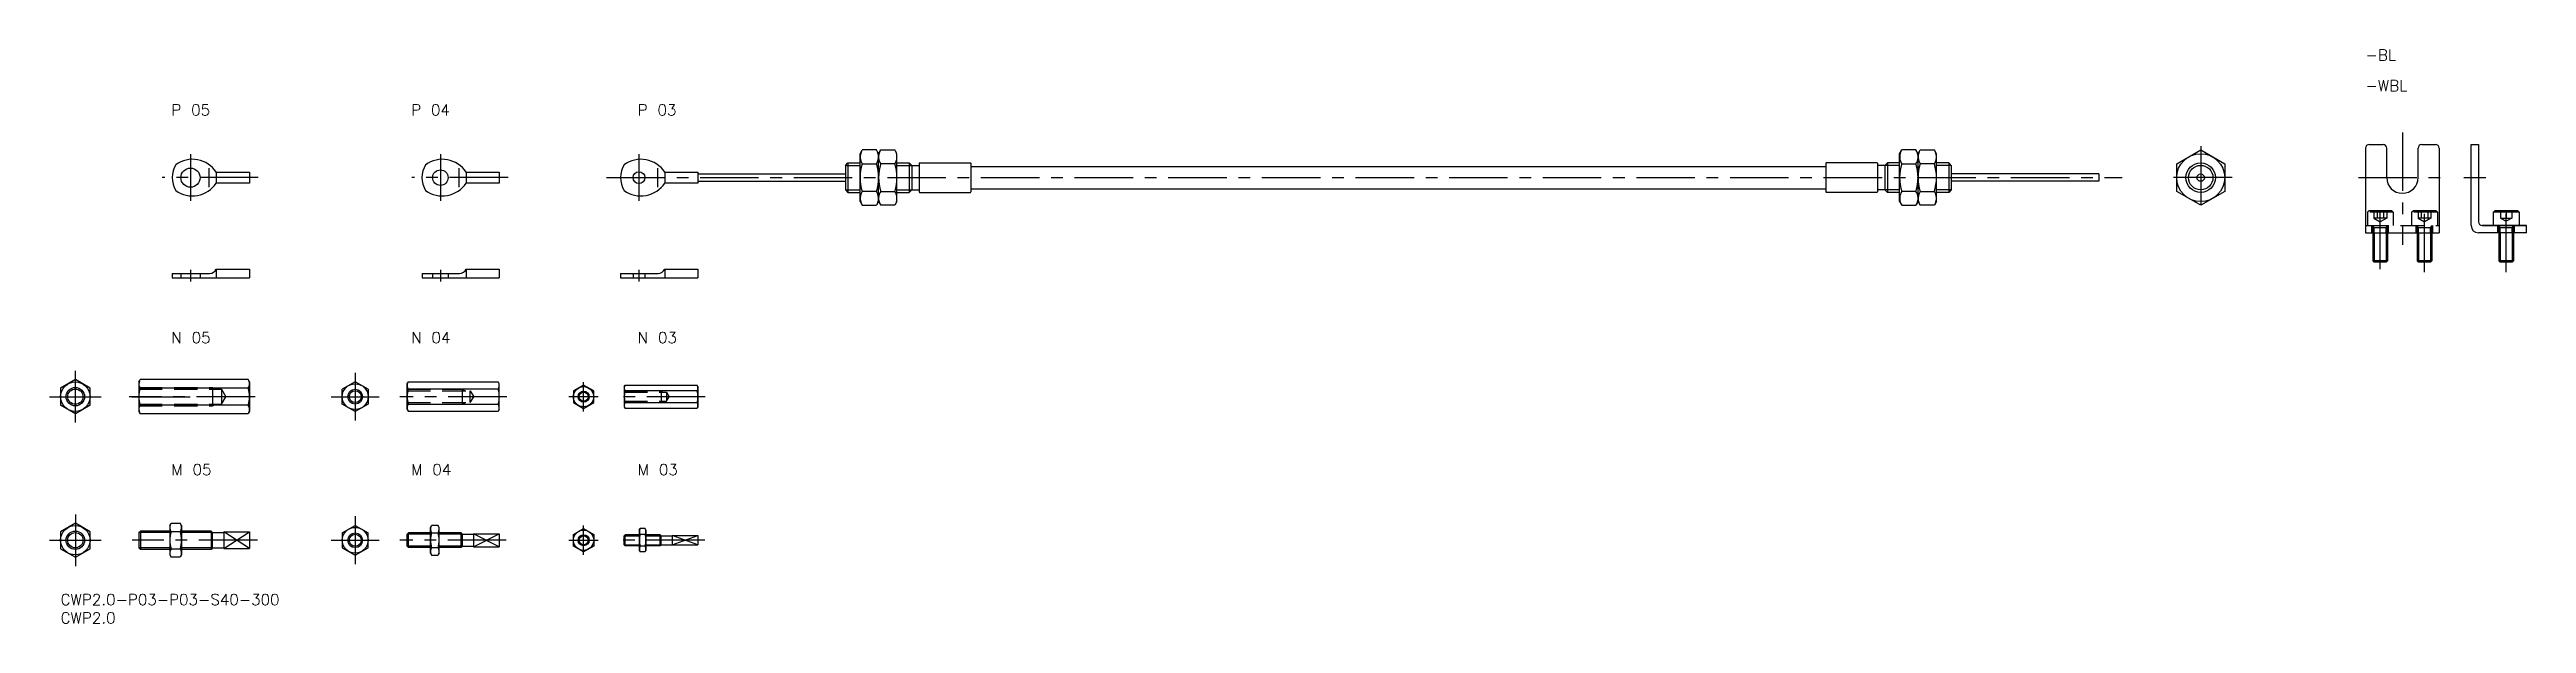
# Model space of a CAD drawing. Extents: x -3 to 669, y -8 to 148.
import ezdxf

# ---------------------------------------------------------------- set-up
doc = ezdxf.new("R2010")
doc.units = 0
doc.header["$LTSCALE"] = 0.5
doc.linetypes.add('CENTER', pattern=[50.8, 31.75, -6.35, 6.35, -6.35])
doc.linetypes.add('DASHED', pattern=[19.05, 12.7, -6.35])
for name, color, linetype in [('MSM_CENTER', 1, 'CENTER'), ('MSM_CONTINUOUS', 7, 'CONTINUOUS'), ('MSM_DASHED', 4, 'DASHED'), ('MSM_NARROW', 5, 'CONTINUOUS'), ('MSM_PART_NUMBER', 7, 'CONTINUOUS')]:
    doc.layers.add(name, color=color, linetype=linetype)
doc.styles.get("Standard").update_dxf_attribs({"font": 'txt.shx', "height": 3, "bigfont": 'bigfont.shx'})

# ---------------------------------------------------------------- blocks, each defined once
blk = doc.blocks.new('*U88')
at = {"layer": 'MSM_PART_NUMBER'}
blk.add_text('CWP2.0-P03-P03-S40-300', height=3, dxfattribs=at).set_placement((0, -3))
blk = doc.blocks.new('*U89')
at = {"layer": 'MSM_PART_NUMBER'}
blk.add_text('CWP2.0', height=3, dxfattribs=at).set_placement((0, -8))
blk = doc.blocks.new('*U91')
at = {"layer": 'MSM_PART_NUMBER'}
blk.add_text('P 04', height=3, dxfattribs=at).set_placement((95.1, 129.97))
blk = doc.blocks.new('*U92')
at = {"layer": 'MSM_PART_NUMBER'}
blk.add_text('P 05', height=3, dxfattribs=at).set_placement((30.04, 129.97))
blk = doc.blocks.new('*U93')
at = {"layer": 'MSM_PART_NUMBER'}
blk.add_text('P 03', height=3, dxfattribs=at).set_placement((156.55, 129.97))
blk = doc.blocks.new('*U94')
at = {"layer": 'MSM_PART_NUMBER'}
blk.add_text('N 04', height=3, dxfattribs=at).set_placement((95.1, 68.15))
blk = doc.blocks.new('*U95')
at = {"layer": 'MSM_PART_NUMBER'}
blk.add_text('N 05', height=3, dxfattribs=at).set_placement((30.04, 68.15))
blk = doc.blocks.new('*U96')
at = {"layer": 'MSM_PART_NUMBER'}
blk.add_text('N 03', height=3, dxfattribs=at).set_placement((156.55, 68.15))
blk = doc.blocks.new('*U97')
at = {"layer": 'MSM_PART_NUMBER'}
blk.add_text('M 04', height=3, dxfattribs=at).set_placement((95.1, 32.29))
blk = doc.blocks.new('*U98')
at = {"layer": 'MSM_PART_NUMBER'}
blk.add_text('M 05', height=3, dxfattribs=at).set_placement((30.04, 32.29))
blk = doc.blocks.new('*U99')
at = {"layer": 'MSM_PART_NUMBER'}
blk.add_text('M 03', height=3, dxfattribs=at).set_placement((156.55, 32.29))

msp = doc.modelspace()

# ---------------------------------------------------------------- linework, layer by layer
at = {"layer": 'MSM_CENTER'}
for p, q in [((580.58, 121.6), (580.58, 104.6)), ((635.29, 125.36), (635.29, 94.85)), ((35.24, 119.43), (35.24, 106.77)), ((103.02, 119.43), (103.02, 106.77)), ((156.9, 119.43), (156.9, 106.77)), ((53.64, 113.1), (27.53, 113.1)), ((121.42, 113.1), (95.31, 113.1)), ((148.09, 113.1), (559.26, 113.1)), ((589.08, 113.1), (572.08, 113.1)), ((623.35, 113.1), (647.24, 113.1)), ((651.95, 113.1), (657.95, 113.1)), ((629.29, 88.25), (629.29, 104.98)), ((641.29, 87.42), (641.29, 104.98)), ((663.45, 87.42), (663.45, 104.98)), ((35.24, 88.06), (35.24, 84.89)), ((103.02, 88.06), (103.02, 84.89)), ((156.9, 88.06), (156.9, 84.89)), ((4, 46.61), (4, 60.61)), ((79.92, 60.11), (79.92, 47.11)), ((141.88, 49.62), (141.88, 57.57)), ((-3, 53.61), (11, 53.61)), ((52.77, 53.61), (18.58, 53.61)), ((19.29, 53.61), (36.88, 53.61)), ((73.42, 53.61), (86.42, 53.61)), ((121.02, 53.61), (92.02, 53.61)), ((145.85, 53.59), (137.91, 53.59)), ((174.9, 53.59), (150.9, 53.59)), ((4, 21.62), (4, 7.62)), ((79.92, 21.12), (79.92, 8.12)), ((-3, 14.62), (11, 14.62)), ((53.38, 14.62), (19.39, 14.62)), ((73.42, 14.62), (86.42, 14.62)), ((120.92, 14.62), (92.02, 14.62)), ((137.91, 14.62), (145.85, 14.62)), ((141.88, 10.65), (141.88, 18.59)), ((174.8, 14.62), (150.92, 14.62))]:
    msp.add_line(p, q, dxfattribs=at)
at = {"layer": 'MSM_CONTINUOUS'}
for p, q in [((625.29, 121.1), (625.29, 98.1)), ((626.29, 122.1), (630.04, 122.1)), ((631.04, 113.1), (631.04, 121.1)), ((639.54, 113.1), (639.54, 121.1)), ((640.54, 122.1), (644.29, 122.1)), ((645.29, 121.1), (645.29, 98.1)), ((653.95, 100.1), (653.95, 122.1)), ((653.95, 122.1), (655.95, 122.1)), ((655.95, 122.1), (655.95, 101.1)), ((42.24, 114.6), (42.24, 111.6)), ((42.24, 114.6), (51.24, 114.6)), ((51.24, 114.6), (51.24, 111.6)), ((110.02, 114.6), (110.02, 111.6)), ((110.02, 114.6), (119.02, 114.6)), ((119.02, 114.6), (119.02, 111.6)), ((163.9, 114.6), (163.9, 111.6)), ((163.9, 114.6), (172.9, 114.6)), ((172.9, 114.6), (172.9, 111.6)), ((212.9, 116.43), (213.58, 117.1)), ((212.9, 116.43), (212.9, 109.78)), ((213.58, 117.1), (216.9, 117.1)), ((213.58, 117.1), (213.58, 109.1)), ((216.9, 119.6), (217.48, 120.61)), ((216.9, 106.6), (216.9, 119.6)), ((221.32, 120.61), (217.48, 120.61)), ((217.48, 116.86), (221.32, 116.86)), ((221.9, 119.6), (221.32, 120.61)), ((221.9, 119.6), (222.48, 120.61)), ((221.9, 106.6), (221.9, 119.6)), ((222.48, 120.61), (226.32, 120.61)), ((226.32, 116.86), (222.48, 116.86)), ((226.9, 119.6), (226.32, 120.61)), ((226.9, 106.6), (226.9, 119.6)), ((226.9, 117.1), (230.23, 117.1)), ((230.9, 116.43), (230.23, 117.1)), ((230.23, 117.1), (230.23, 109.1)), ((230.9, 116.43), (232.9, 116.43)), ((230.9, 116.43), (230.9, 109.78)), ((232.9, 117), (233.01, 117.1)), ((232.9, 117), (232.9, 109.2)), ((233.01, 117.1), (246.81, 117.1)), ((246.81, 117.1), (246.91, 117)), ((246.91, 117), (246.91, 109.2)), ((246.91, 116.1), (478.9, 116.1)), ((479, 117.1), (478.9, 117)), ((478.9, 117), (478.9, 109.2)), ((492.8, 117.1), (479, 117.1)), ((492.9, 117), (492.8, 117.1)), ((492.9, 117), (492.9, 109.2)), ((494.9, 116.43), (492.9, 116.43)), ((494.9, 116.43), (495.58, 117.1)), ((494.9, 116.43), (494.9, 109.78)), ((498.9, 117.1), (495.58, 117.1)), ((495.58, 117.1), (495.58, 109.1)), ((498.9, 119.6), (499.48, 120.61)), ((498.9, 106.6), (498.9, 119.6)), ((503.32, 120.61), (499.48, 120.61)), ((499.48, 116.86), (503.32, 116.86)), ((503.9, 119.6), (503.32, 120.61)), ((503.9, 119.6), (504.48, 120.61)), ((503.9, 106.6), (503.9, 119.6)), ((504.48, 120.61), (508.32, 120.61)), ((508.32, 116.86), (504.48, 116.86)), ((508.9, 119.6), (508.32, 120.61)), ((508.9, 106.6), (508.9, 119.6)), ((512.23, 117.1), (508.9, 117.1)), ((512.9, 116.43), (512.23, 117.1)), ((512.23, 117.1), (512.23, 109.1)), ((512.9, 116.43), (512.9, 109.78)), ((574.08, 116.86), (580.58, 120.61)), ((574.08, 109.35), (574.08, 116.86)), ((580.58, 120.61), (587.08, 116.86)), ((587.08, 116.86), (587.08, 109.35)), ((51.24, 111.6), (42.24, 111.6)), ((119.02, 111.6), (110.02, 111.6)), ((172.9, 111.6), (163.9, 111.6)), ((172.9, 114.1), (212.9, 114.1)), ((172.9, 112.1), (212.9, 112.1)), ((212.9, 109.78), (213.58, 109.1)), ((213.58, 109.1), (216.9, 109.1)), ((221.32, 109.35), (217.48, 109.35)), ((222.48, 109.35), (226.32, 109.35)), ((226.9, 109.1), (230.23, 109.1)), ((230.9, 109.78), (230.23, 109.1)), ((230.9, 109.78), (232.9, 109.78)), ((232.9, 109.2), (233.01, 109.1)), ((233.01, 109.1), (246.81, 109.1)), ((246.81, 109.1), (246.91, 109.2)), ((246.91, 110.1), (478.9, 110.1)), ((479, 109.1), (478.9, 109.2)), ((492.8, 109.1), (479, 109.1)), ((492.9, 109.2), (492.8, 109.1)), ((494.9, 109.78), (492.9, 109.78)), ((494.9, 109.78), (495.58, 109.1)), ((498.9, 109.1), (495.58, 109.1)), ((503.32, 109.35), (499.48, 109.35)), ((504.48, 109.35), (508.32, 109.35)), ((512.23, 109.1), (508.9, 109.1)), ((512.9, 109.78), (512.23, 109.1)), ((552.9, 114.1), (512.9, 114.1)), ((552.9, 112.1), (512.9, 112.1)), ((552.9, 114.1), (552.9, 112.1)), ((580.58, 105.6), (574.08, 109.35)), ((587.08, 109.35), (580.58, 105.6)), ((216.9, 106.6), (217.48, 105.6)), ((217.48, 105.6), (221.32, 105.6)), ((221.9, 106.6), (221.32, 105.6)), ((221.9, 106.6), (222.48, 105.6)), ((226.32, 105.6), (222.48, 105.6)), ((226.9, 106.6), (226.32, 105.6)), ((498.9, 106.6), (499.48, 105.6)), ((499.48, 105.6), (503.32, 105.6)), ((503.9, 106.6), (503.32, 105.6)), ((503.9, 106.6), (504.48, 105.6)), ((508.32, 105.6), (504.48, 105.6)), ((508.9, 106.6), (508.32, 105.6)), ((583.83, 107.47), (583.83, 107.47)), ((659.95, 103.7), (660.35, 104.1)), ((666.95, 103.7), (659.95, 103.7)), ((659.95, 103.7), (659.95, 100.1)), ((666.55, 104.1), (660.35, 104.1)), ((666.95, 103.7), (666.55, 104.1)), ((666.95, 103.7), (666.95, 100.1)), ((625.29, 98.1), (645.29, 98.1)), ((627.29, 98.1), (627.29, 90.48)), ((631.29, 98.1), (631.29, 90.48)), ((639.29, 98.1), (639.29, 90.48)), ((643.29, 98.1), (643.29, 90.48)), ((668.95, 98.1), (655.95, 98.1)), ((668.95, 100.1), (656.95, 100.1)), ((656.95, 100.1), (668.95, 100.1)), ((661.45, 98.1), (661.45, 90.48)), ((665.45, 98.1), (665.45, 90.48)), ((668.95, 98.1), (668.95, 100.1)), ((42.24, 88.28), (51.24, 88.28)), ((42.24, 88.28), (42.24, 85.88)), ((51.24, 88.28), (51.24, 85.88)), ((110.02, 88.28), (119.02, 88.28)), ((110.02, 88.28), (110.02, 85.88)), ((119.02, 88.28), (119.02, 85.88)), ((163.9, 88.28), (172.9, 88.28)), ((163.9, 88.28), (163.9, 85.88)), ((172.9, 88.28), (172.9, 85.88)), ((631.29, 90.48), (627.29, 90.48)), ((627.29, 90.48), (627.67, 90.1)), ((630.92, 90.1), (627.67, 90.1)), ((630.92, 90.1), (631.29, 90.48)), ((643.29, 90.48), (639.29, 90.48)), ((639.29, 90.48), (639.67, 90.1)), ((642.92, 90.1), (639.67, 90.1)), ((642.92, 90.1), (643.29, 90.48)), ((665.45, 90.48), (661.45, 90.48)), ((661.45, 90.48), (661.83, 90.1)), ((665.07, 90.1), (661.83, 90.1)), ((665.07, 90.1), (665.45, 90.48)), ((30.26, 87.08), (40.41, 87.08)), ((30.26, 87.08), (30.26, 85.88)), ((30.26, 85.88), (51.24, 85.88)), ((98.05, 87.08), (108.19, 87.08)), ((98.05, 87.08), (98.05, 85.88)), ((98.05, 85.88), (119.02, 85.88)), ((151.93, 87.08), (162.07, 87.08)), ((151.93, 87.08), (151.93, 85.88)), ((151.93, 85.88), (172.9, 85.88)), ((4, 58.23), (0, 55.92)), ((0, 55.92), (0, 51.3)), ((8, 55.92), (4, 58.23)), ((8, 51.3), (8, 55.92)), ((21.24, 57.61), (21.6, 58.23)), ((21.24, 57.61), (21.24, 49.61)), ((50.88, 58.23), (21.6, 58.23)), ((50.88, 55.92), (21.6, 55.92)), ((51.24, 57.61), (50.88, 58.23)), ((51.24, 57.61), (51.24, 49.61)), ((79.92, 57.65), (76.42, 55.63)), ((76.42, 51.59), (76.42, 55.63)), ((83.42, 55.63), (79.92, 57.65)), ((81.67, 56.64), (81.67, 56.64)), ((82.55, 56.14), (82.55, 56.14)), ((83.42, 55.63), (83.42, 51.59)), ((94.02, 57.11), (94.34, 57.65)), ((94.02, 50.11), (94.02, 57.11)), ((94.34, 57.65), (118.71, 57.65)), ((118.71, 55.63), (94.34, 55.63)), ((119.02, 57.11), (118.71, 57.65)), ((119.02, 50.11), (119.02, 57.11)), ((141.88, 56.77), (139.13, 55.18)), ((139.13, 55.18), (139.13, 52.01)), ((144.63, 55.18), (141.88, 56.77)), ((144.63, 52.01), (144.63, 55.18)), ((152.9, 56.34), (153.15, 56.77)), ((152.9, 56.34), (152.9, 50.84)), ((153.15, 56.77), (172.66, 56.77)), ((172.66, 55.18), (153.15, 55.18)), ((172.9, 56.34), (172.66, 56.77)), ((172.9, 56.34), (172.9, 50.84)), ((4, 48.99), (0, 51.3)), ((8, 51.3), (4, 48.99)), ((6, 50.15), (6, 50.15)), ((7, 50.72), (7, 50.72)), ((21.24, 49.61), (21.6, 48.99)), ((50.88, 51.3), (21.6, 51.3)), ((50.88, 48.99), (21.6, 48.99)), ((51.24, 49.61), (50.88, 48.99)), ((79.92, 49.57), (76.42, 51.59)), ((83.42, 51.59), (79.92, 49.57)), ((94.02, 50.11), (94.34, 49.57)), ((94.34, 51.59), (118.71, 51.59)), ((118.71, 49.57), (94.34, 49.57)), ((119.02, 50.11), (118.71, 49.57)), ((139.13, 52.01), (141.88, 50.42)), ((141.88, 50.42), (144.63, 52.01)), ((152.9, 50.84), (153.15, 50.42)), ((153.15, 52.01), (172.66, 52.01)), ((172.66, 50.42), (153.15, 50.42)), ((172.9, 50.84), (172.66, 50.42)), ((4, 19.24), (0, 16.93)), ((0, 16.93), (0, 12.31)), ((8, 16.93), (4, 19.24)), ((8, 12.31), (8, 16.93)), ((21.24, 16.69), (21.67, 17.12)), ((21.24, 16.69), (21.24, 12.55)), ((29.64, 17.12), (21.67, 17.12)), ((21.67, 17.12), (21.67, 12.12)), ((29.64, 18.62), (30, 19.24)), ((29.64, 18.62), (29.64, 10.62)), ((30, 19.24), (32.48, 19.24)), ((32.48, 16.93), (30, 16.93)), ((32.84, 18.62), (32.48, 19.24)), ((32.84, 18.62), (32.84, 10.62)), ((40.81, 17.12), (32.84, 17.12)), ((41.24, 16.69), (40.81, 17.12)), ((40.81, 17.12), (40.81, 12.12)), ((41.24, 12.55), (41.24, 16.69)), ((41.24, 16.69), (44.24, 16.69)), ((44.24, 16.87), (44.24, 12.37)), ((44.24, 16.87), (51.24, 16.87)), ((51.24, 16.87), (51.24, 12.37)), ((76.42, 16.64), (79.92, 18.66)), ((76.42, 16.64), (76.42, 12.6)), ((77.3, 17.14), (77.3, 17.14)), ((78.17, 17.65), (78.17, 17.65)), ((79.92, 18.66), (83.42, 16.64)), ((83.42, 12.6), (83.42, 16.64)), ((94.4, 16.62), (94.02, 16.24)), ((94.02, 13), (94.02, 16.24)), ((94.4, 12.62), (94.4, 16.62)), ((100.32, 16.62), (94.4, 16.62)), ((100.32, 18.12), (100.64, 18.66)), ((100.32, 11.12), (100.32, 18.12)), ((102.41, 18.66), (100.64, 18.66)), ((100.64, 16.64), (102.41, 16.64)), ((102.72, 18.12), (102.41, 18.66)), ((102.72, 11.12), (102.72, 18.12)), ((108.64, 16.62), (102.72, 16.62)), ((108.64, 16.62), (109.02, 16.24)), ((108.64, 12.62), (108.64, 16.62)), ((109.02, 13), (109.02, 16.24)), ((109.02, 16.24), (112.02, 16.24)), ((112.02, 16.37), (119.02, 16.37)), ((112.02, 16.37), (112.02, 12.87)), ((119.02, 16.37), (119.02, 12.87)), ((139.13, 16.21), (141.88, 17.79)), ((139.13, 13.03), (139.13, 16.21)), ((141.88, 17.79), (144.63, 16.21)), ((144.63, 16.21), (144.63, 13.03)), ((153.17, 16.12), (152.9, 15.85)), ((152.9, 13.39), (152.9, 15.85)), ((153.17, 13.12), (153.17, 16.12)), ((157, 16.12), (153.17, 16.12)), ((157, 17.37), (157.25, 17.79)), ((157, 17.37), (157, 11.87)), ((158.56, 17.79), (157.25, 17.79)), ((158.56, 16.21), (157.25, 16.21)), ((158.8, 17.37), (158.56, 17.79)), ((158.8, 17.37), (158.8, 11.87)), ((162.63, 16.12), (158.8, 16.12)), ((162.63, 13.12), (162.63, 16.12)), ((162.63, 16.12), (162.9, 15.85)), ((162.9, 13.39), (162.9, 15.85)), ((162.9, 15.85), (165.9, 15.85)), ((165.9, 15.87), (165.9, 13.37)), ((165.9, 15.87), (172.9, 15.87)), ((172.9, 15.87), (172.9, 13.37)), ((0, 12.31), (4, 10)), ((1, 11.73), (1, 11.73)), ((2, 11.15), (2, 11.15)), ((4, 10), (8, 12.31)), ((21.24, 12.55), (21.67, 12.12)), ((29.64, 12.12), (21.67, 12.12)), ((29.64, 10.62), (30, 10)), ((30, 12.31), (32.48, 12.31)), ((32.48, 10), (30, 10)), ((32.84, 10.62), (32.48, 10)), ((40.81, 12.12), (32.84, 12.12)), ((41.24, 12.55), (40.81, 12.12)), ((41.24, 12.55), (44.24, 12.55)), ((44.24, 12.37), (51.24, 12.37)), ((76.42, 12.6), (79.92, 10.58)), ((79.92, 10.58), (83.42, 12.6)), ((94.02, 13), (94.4, 12.62)), ((100.32, 12.62), (94.4, 12.62)), ((100.32, 11.12), (100.64, 10.58)), ((102.41, 12.6), (100.64, 12.6)), ((100.64, 10.58), (102.41, 10.58)), ((102.72, 11.12), (102.41, 10.58)), ((108.64, 12.62), (102.72, 12.62)), ((109.02, 13), (108.64, 12.62)), ((109.02, 13), (112.02, 13)), ((112.02, 12.87), (119.02, 12.87)), ((141.88, 11.44), (139.13, 13.03)), ((144.63, 13.03), (141.88, 11.44)), ((152.9, 13.39), (153.17, 13.12)), ((157, 13.12), (153.17, 13.12)), ((157, 11.87), (157.25, 11.44)), ((158.56, 13.03), (157.25, 13.03)), ((158.56, 11.44), (157.25, 11.44)), ((158.8, 11.87), (158.56, 11.44)), ((162.63, 13.12), (158.8, 13.12)), ((162.9, 13.39), (162.63, 13.12)), ((162.9, 13.39), (165.9, 13.39)), ((165.9, 13.37), (172.9, 13.37))]:
    msp.add_line(p, q, dxfattribs=at)
for centre, radius in [((35.24, 113.1), 2.6), ((103.02, 113.1), 2.1), ((156.9, 113.1), 1.6), ((580.58, 113.1), 6.5), ((580.58, 113.1), 4), ((580.58, 113.1), 1), ((4, 53.61), 4), ((4, 53.61), 2.07), ((79.92, 53.61), 3.5), ((79.92, 53.61), 1.62), ((141.88, 53.59), 2.75), ((141.88, 53.59), 1.23), ((4, 14.62), 4), ((4, 14.62), 2.5), ((79.92, 14.62), 3.5), ((79.92, 14.62), 2), ((141.88, 14.62), 2.75), ((141.88, 14.62), 1.23)]:
    msp.add_circle(centre, radius, dxfattribs=at)
for centre, radius, start, end in [((626.29, 121.1), 1, 90, 180), ((630.04, 121.1), 1, 0, 90), ((640.54, 121.1), 1, 90, 180), ((644.29, 121.1), 1, 0, 90), ((36.87, 113.1), 6.62, 148.10921, 211.89079), ((35.78, 110.31), 7.76, 33.62036, 125.76995), ((104.65, 113.1), 6.62, 148.10921, 211.89079), ((103.56, 110.31), 7.76, 33.62036, 125.76995), ((158.53, 113.1), 6.62, 148.10921, 211.89079), ((157.44, 110.31), 7.76, 33.62036, 125.76995), ((220.23, 118.73), 3.32, 154.38425, 214.38425), ((229.32, 113.1), 12.42, 162.41205, 197.58795), ((218.58, 118.73), 3.32, 325.61575, 25.61575), ((209.48, 113.1), 12.42, 342.41205, 17.58795), ((225.23, 118.73), 3.32, 154.38425, 214.38425), ((234.32, 113.1), 12.42, 162.41205, 197.58795), ((223.58, 118.73), 3.32, 325.61575, 25.61575), ((214.48, 113.1), 12.42, 342.41205, 17.58795), ((502.23, 118.73), 3.32, 154.38425, 214.38425), ((511.32, 113.1), 12.42, 162.41205, 197.58795), ((500.58, 118.73), 3.32, 325.61575, 25.61575), ((491.48, 113.1), 12.42, 342.41205, 17.58795), ((507.23, 118.73), 3.32, 154.38425, 214.38425), ((516.32, 113.1), 12.42, 162.41205, 197.58795), ((505.58, 118.73), 3.32, 325.61575, 25.61575), ((496.48, 113.1), 12.42, 342.41205, 17.58795), ((35.78, 115.9), 7.76, 234.23005, 326.37964), ((103.56, 115.9), 7.76, 234.23005, 326.37964), ((157.44, 115.9), 7.76, 234.23005, 326.37964), ((220.23, 107.47), 3.32, 145.61575, 205.61575), ((218.58, 107.47), 3.32, 334.38425, 34.38425), ((225.23, 107.47), 3.32, 145.61575, 205.61575), ((223.58, 107.47), 3.32, 334.38425, 34.38425), ((502.23, 107.47), 3.32, 145.61575, 205.61575), ((500.58, 107.47), 3.32, 334.38425, 34.38425), ((507.23, 107.47), 3.32, 145.61575, 205.61575), ((505.58, 107.47), 3.32, 334.38425, 34.38425), ((635.29, 113.1), 4.25, 180, 0), ((656.95, 101.1), 1, 180, 270), ((655.95, 100.1), 2, 180, 270), ((40.41, 89.08), 2, 270, 336.42182), ((108.19, 89.08), 2, 270, 336.42182), ((162.07, 89.08), 2, 270, 336.42182), ((23.28, 57.07), 2.04, 154.38425, 214.38425), ((28.88, 53.61), 7.64, 162.41205, 197.58795), ((49.2, 57.07), 2.04, 325.61575, 25.61575), ((43.6, 53.61), 7.64, 342.41205, 17.58795), ((95.81, 56.64), 1.79, 154.38425, 214.38425), ((100.71, 53.61), 6.69, 162.41205, 197.58795), ((117.23, 56.64), 1.79, 325.61575, 25.61575), ((112.34, 53.61), 6.69, 342.41205, 17.58795), ((154.31, 55.98), 1.41, 154.38425, 214.38425), ((158.16, 53.59), 5.25, 162.41205, 197.58795), ((171.5, 55.98), 1.41, 325.61575, 25.61575), ((167.65, 53.59), 5.25, 342.41205, 17.58795), ((23.28, 50.15), 2.04, 145.61575, 205.61575), ((49.2, 50.15), 2.04, 334.38425, 34.38425), ((95.81, 50.58), 1.79, 145.61575, 205.61575), ((117.23, 50.58), 1.79, 334.38425, 34.38425), ((154.31, 51.21), 1.41, 145.61575, 205.61575), ((171.5, 51.21), 1.41, 334.38425, 34.38425), ((31.68, 18.08), 2.04, 154.38425, 214.38425), ((37.28, 14.62), 7.64, 162.41205, 197.58795), ((30.8, 18.08), 2.04, 325.61575, 25.61575), ((25.2, 14.62), 7.64, 342.41205, 17.58795), ((102.11, 17.65), 1.79, 154.38425, 214.38425), ((107.01, 14.62), 6.69, 162.41205, 197.58795), ((100.93, 17.65), 1.79, 325.61575, 25.61575), ((96.04, 14.62), 6.69, 342.41205, 17.58795), ((158.41, 17), 1.41, 154.38425, 214.38425), ((162.26, 14.62), 5.25, 162.41205, 197.58795), ((157.4, 17), 1.41, 325.61575, 25.61575), ((153.55, 14.62), 5.25, 342.41205, 17.58795), ((31.68, 11.15), 2.04, 145.61575, 205.61575), ((30.8, 11.15), 2.04, 334.38425, 34.38425), ((102.11, 11.59), 1.79, 145.61575, 205.61575), ((100.93, 11.59), 1.79, 334.38425, 34.38425), ((158.41, 12.24), 1.41, 145.61575, 205.61575), ((157.4, 12.24), 1.41, 334.38425, 34.38425)]:
    msp.add_arc(centre, radius, start, end, dxfattribs=at)
at = {"layer": 'MSM_DASHED'}
for p, q in [((625.79, 103.7), (626.19, 104.1)), ((632.79, 103.7), (625.79, 103.7)), ((625.79, 103.7), (625.79, 100.1)), ((632.39, 104.1), (626.19, 104.1)), ((627.56, 104.1), (627.56, 102.1)), ((631.03, 102.1), (627.56, 102.1)), ((627.56, 102.1), (629.29, 101.1)), ((628.43, 104.1), (628.43, 102.1)), ((631.03, 102.1), (629.29, 101.1)), ((630.16, 104.1), (630.16, 102.1)), ((631.03, 104.1), (631.03, 102.1)), ((632.79, 103.7), (632.39, 104.1)), ((632.79, 103.7), (632.79, 100.1)), ((637.79, 103.7), (638.19, 104.1)), ((644.79, 103.7), (637.79, 103.7)), ((637.79, 103.7), (637.79, 100.1)), ((644.39, 104.1), (638.19, 104.1)), ((639.56, 104.1), (639.56, 102.1)), ((643.03, 102.1), (639.56, 102.1)), ((639.56, 102.1), (641.29, 101.1)), ((640.43, 104.1), (640.43, 102.1)), ((643.03, 102.1), (641.29, 101.1)), ((642.16, 104.1), (642.16, 102.1)), ((643.03, 104.1), (643.03, 102.1)), ((644.79, 103.7), (644.39, 104.1)), ((644.79, 103.7), (644.79, 100.1)), ((661.95, 104.1), (661.95, 102.1)), ((661.95, 102.1), (663.45, 101.24)), ((661.95, 102.1), (664.95, 102.1)), ((663.45, 104.1), (663.45, 102.1)), ((664.95, 102.1), (663.45, 101.24)), ((664.95, 104.1), (664.95, 102.1)), ((625.29, 100.1), (645.29, 100.1)), ((627.04, 98.1), (627.04, 100.1)), ((627.67, 99.45), (627.29, 100.1)), ((627.29, 98.1), (627.29, 100.1)), ((631.29, 99.45), (627.29, 99.45)), ((627.67, 98.1), (627.67, 99.45)), ((630.92, 99.45), (631.29, 100.1)), ((630.92, 98.1), (630.92, 99.45)), ((631.29, 98.1), (631.29, 100.1)), ((631.54, 98.1), (631.54, 100.1)), ((639.04, 98.1), (639.04, 100.1)), ((639.67, 99.45), (639.29, 100.1)), ((639.29, 98.1), (639.29, 100.1)), ((643.29, 99.45), (639.29, 99.45)), ((639.67, 98.1), (639.67, 99.45)), ((642.92, 99.45), (643.29, 100.1)), ((642.92, 98.1), (642.92, 99.45)), ((643.29, 98.1), (643.29, 100.1)), ((643.54, 98.1), (643.54, 100.1)), ((661.2, 98.1), (661.2, 100.1)), ((661.83, 99.45), (661.45, 100.1)), ((661.45, 98.1), (661.45, 100.1)), ((665.45, 99.45), (661.45, 99.45)), ((661.83, 98.1), (661.83, 99.45)), ((665.07, 99.45), (665.45, 100.1)), ((665.07, 98.1), (665.07, 99.45)), ((665.45, 98.1), (665.45, 100.1)), ((665.7, 98.1), (665.7, 100.1)), ((32.64, 87.08), (32.64, 85.88)), ((37.84, 87.08), (37.84, 85.88)), ((100.92, 87.08), (100.92, 85.88)), ((105.12, 87.08), (105.12, 85.88)), ((155.3, 87.08), (155.3, 85.88)), ((158.5, 87.08), (158.5, 85.88)), ((21.24, 56.11), (41.24, 56.11)), ((21.24, 55.68), (43.64, 55.68)), ((41.24, 56.11), (41.24, 51.11)), ((41.24, 56.11), (41.99, 55.68)), ((43.64, 55.68), (43.64, 51.54)), ((43.64, 55.68), (44.83, 53.61)), ((94.02, 55.61), (109.02, 55.61)), ((94.02, 55.23), (111.12, 55.23)), ((109.02, 51.61), (109.02, 55.61)), ((109.02, 55.61), (109.68, 55.23)), ((111.12, 51.99), (111.12, 55.23)), ((111.12, 55.23), (112.06, 53.61)), ((152.9, 55.09), (162.9, 55.09)), ((152.9, 54.82), (164.4, 54.82)), ((162.9, 55.09), (163.37, 54.82)), ((162.9, 55.09), (162.9, 52.09)), ((164.4, 54.82), (164.4, 52.37)), ((164.4, 54.82), (165.11, 53.59)), ((21.24, 51.54), (43.64, 51.54)), ((21.24, 51.11), (41.24, 51.11)), ((41.24, 51.11), (41.99, 51.54)), ((43.64, 51.54), (44.83, 53.61)), ((94.02, 51.99), (111.12, 51.99)), ((94.02, 51.61), (109.02, 51.61)), ((109.02, 51.61), (109.68, 51.99)), ((111.12, 51.99), (112.06, 53.61)), ((152.9, 52.37), (164.4, 52.37)), ((152.9, 52.09), (162.9, 52.09)), ((162.9, 52.09), (163.37, 52.37)), ((164.4, 52.37), (165.11, 53.59))]:
    msp.add_line(p, q, dxfattribs=at)
at = {"layer": 'MSM_NARROW'}
for p, q in [((40.24, 115.66), (40.24, 110.55)), ((108.02, 115.66), (108.02, 110.55)), ((161.9, 115.66), (161.9, 110.55)), ((212.9, 116.43), (216.9, 116.43)), ((226.9, 116.43), (230.9, 116.43)), ((498.9, 116.43), (494.9, 116.43)), ((512.9, 116.43), (508.9, 116.43)), ((212.9, 109.78), (216.9, 109.78)), ((226.9, 109.78), (230.9, 109.78)), ((498.9, 109.78), (494.9, 109.78)), ((512.9, 109.78), (508.9, 109.78)), ((627.67, 98.1), (627.67, 90.1)), ((630.92, 98.1), (630.92, 90.1)), ((639.67, 98.1), (639.67, 90.1)), ((642.92, 98.1), (642.92, 90.1)), ((661.83, 98.1), (661.83, 90.1)), ((665.07, 98.1), (665.07, 90.1)), ((29.64, 16.69), (21.24, 16.69)), ((41.24, 16.69), (32.84, 16.69)), ((44.24, 12.37), (51.24, 16.87)), ((51.24, 12.37), (44.24, 16.87)), ((100.32, 16.24), (94.02, 16.24)), ((109.02, 16.24), (102.72, 16.24)), ((112.02, 12.87), (119.02, 16.37)), ((119.02, 12.87), (112.02, 16.37)), ((152.9, 15.85), (157, 15.85)), ((158.8, 15.85), (162.9, 15.85)), ((165.9, 13.37), (172.9, 15.87)), ((172.9, 13.37), (165.9, 15.87)), ((29.64, 12.55), (21.24, 12.55)), ((41.24, 12.55), (32.84, 12.55)), ((100.32, 13), (94.02, 13)), ((109.02, 13), (102.72, 13)), ((152.9, 13.39), (157, 13.39)), ((158.8, 13.39), (162.9, 13.39))]:
    msp.add_line(p, q, dxfattribs=at)
for centre, radius in [((580.58, 113.1), 3.32), ((4, 53.61), 2.5), ((79.92, 53.61), 2), ((141.88, 53.59), 1.5), ((4, 14.62), 2.07), ((79.92, 14.62), 1.62), ((141.88, 14.62), 1.5)]:
    msp.add_circle(centre, radius, dxfattribs=at)

# ---------------------------------------------------------------- block references
at = {"layer": 'MSM_CONTINUOUS'}
for name in ['*U92', '*U91', '*U93', '*U95', '*U94', '*U96', '*U98', '*U97', '*U99', '*U88', '*U89']:
    msp.add_blockref(name, (0, 0), dxfattribs=at)

# ---------------------------------------------------------------- texts
at = {"layer": 'MSM_PART_NUMBER', "color": 7, "linetype": 'CONTINUOUS'}
for s, p in [('-BL', (625.29, 144.9)), ('-WBL', (625.29, 136.57))]:
    msp.add_text(s, height=3, dxfattribs=at).set_placement(p)

doc.saveas('drawing.dxf')
